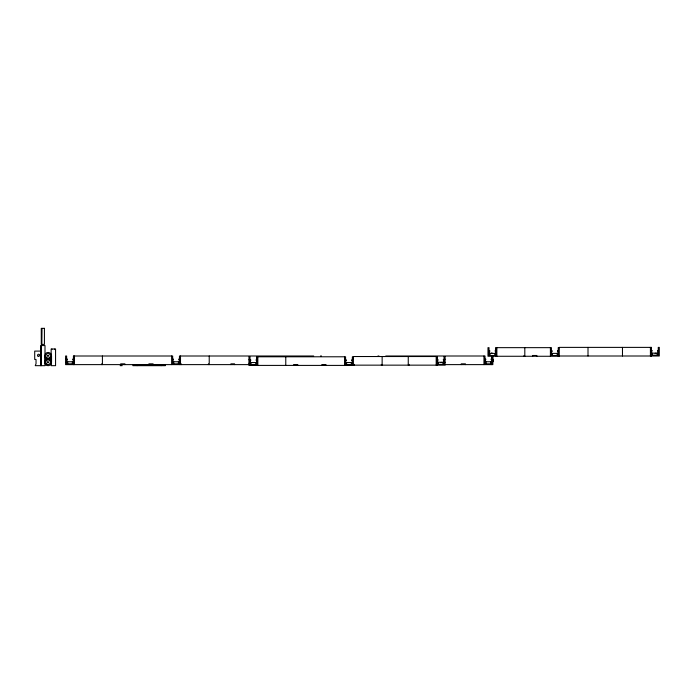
<?xml version="1.0" encoding="UTF-8"?>
<svg xmlns="http://www.w3.org/2000/svg" width="694" height="694" viewBox="0 0 694 694"><rect width="100%" height="100%" fill="white"/><g stroke="black" fill="none" stroke-linecap="round" stroke-linejoin="round"><path stroke-width="1.04" d="M66.633 360.707L67.422 359.657L67.422 359.136L66.633 359.136M172.667 360.707L173.448 359.657L173.448 359.136L172.667 359.136M249.996 361.487L250.777 360.446L250.777 359.917L249.996 359.917M345.577 361.487L346.358 360.446L346.358 359.917L345.577 359.917M437.237 361.227L438.027 360.186L438.027 359.657L437.237 359.657M489.027 352.344L489.817 351.303L489.817 350.782L489.027 350.782M485.002 360.707L485.783 359.657L485.783 359.136L485.002 359.136M551.444 352.344L552.224 351.303L552.224 350.782L551.444 350.782M651.466 352.084L652.247 350.522L651.466 350.522M42.013 328.904L41.848 344.415M559.277 347.651L558.236 347.651L558.236 356.265M658.259 350.522L657.47 350.522L658.259 352.084M495.82 350.782L495.039 350.782L495.82 352.344M558.236 350.782L557.456 350.782L558.236 352.344M41.553 351.095L34.7 351.095L34.7 359.449L36.036 359.449L36.036 363.682L35.247 365.669L44.997 365.669L44.997 363.552M491.118 353.055L492.167 353.055M651.466 353.133L658.259 353.133M489.027 353.393L495.82 353.393M551.444 353.393L558.236 353.393M655.119 353.315L656.168 353.315M651.466 355.224L658.259 355.224L658.259 347.382L659.3 347.382L659.3 356.005L559.277 356.005M495.82 355.484L489.027 355.484L489.027 347.651L487.986 347.651L487.986 356.265L559.277 356.265L559.277 347.382L651.466 347.382L651.466 356.005M558.236 355.484L551.444 355.484L551.444 347.651L495.82 347.651L495.82 356.265M313.688 356.005L179.451 356.005L179.451 364.619M320.472 356.005L321.522 356.005M377.926 356.005L378.967 356.005M385.76 356.005L485.002 356.005L485.002 363.838L491.786 363.838M353.411 356.785L352.37 356.785L352.37 365.408M179.451 357.835L180.501 357.835M491.786 357.835L492.835 357.835M352.37 358.616L353.411 358.616M65.592 358.98L66.633 358.98M73.425 359.136L72.644 359.136L73.425 360.707M179.451 359.136L178.67 359.136L179.451 360.707M491.786 359.136L491.005 359.136L491.786 360.707M444.03 359.214L445.08 359.214M248.955 359.761L249.996 359.761M444.03 359.657L443.249 359.657L444.03 361.227M256.789 359.917L255.999 359.917L256.789 361.487M352.37 359.917L351.58 359.917L352.37 361.487M66.633 361.748L73.425 361.748M172.667 361.748L179.451 361.748M485.002 361.748L491.786 361.748M437.237 362.268L445.08 362.268M65.592 362.459L66.633 362.459M440.898 362.45L441.939 362.45M249.996 362.537L256.789 362.537M345.577 362.537L352.37 362.537M248.955 363.248L249.996 363.248M73.425 363.838L66.633 363.838L66.633 356.005L65.592 356.005L65.592 364.619L249.12 364.619M179.451 363.838L172.667 363.838L172.667 356.005L73.425 356.005L73.425 364.619M437.237 364.359L444.03 364.359L444.03 356.525L445.08 356.525L445.08 365.148L353.411 365.148M256.789 364.619L249.996 364.619L249.996 356.785L248.955 356.785L248.955 365.408L353.411 365.408L353.411 356.525L437.237 356.525L437.237 365.148M352.37 364.619L345.577 364.619L345.577 356.785L256.789 356.785L256.789 365.408M445.028 364.619L492.835 364.619L492.835 356.005L491.786 356.005L491.786 364.619M120.131 365.669L122.222 365.669M657.209 353.133L657.209 355.224M652.507 353.133L652.507 355.224M651.206 347.382L651.206 356.005M650.417 347.382L650.417 356.005M622.475 347.382L622.475 356.005M588.009 347.382L588.009 356.005M557.187 353.393L557.187 355.484M552.493 353.393L552.493 355.484M550.403 347.651L550.403 356.265M536.818 356.265L536.818 355.484L532.645 355.484L532.645 356.265M524.811 347.651L524.811 356.265M524.022 355.484L524.022 356.265M496.861 347.651L496.861 356.265M496.08 347.651L496.08 356.265M494.779 353.393L494.779 355.484M493.226 359.188L493.226 361.695M490.745 361.748L490.745 363.838M490.077 353.393L490.077 355.484M486.043 361.748L486.043 363.838M483.952 356.005L483.952 364.619M465.414 364.619L465.414 363.838L461.232 363.838L461.232 364.619M442.989 362.268L442.989 364.359M438.287 362.268L438.287 364.359M436.977 356.525L436.977 365.148M436.196 356.525L436.196 365.148M409.035 364.359L409.035 365.148M408.254 356.525L408.254 365.148M382.142 356.525L382.142 365.148M381.353 364.359L381.353 365.148M354.192 364.359L354.192 365.148M351.32 362.537L351.32 364.619M346.618 362.537L346.618 364.619M344.536 356.785L344.536 365.408M325.989 365.408L325.989 364.619L321.816 364.619L321.816 365.408M297.787 365.408L297.787 364.619L293.605 364.619L293.605 365.408M285.772 356.785L285.772 365.408M257.83 356.785L257.83 365.408M257.049 356.785L257.049 365.408M255.739 362.537L255.739 364.619M251.037 362.537L251.037 364.619M234.555 364.619L234.555 363.838L230.902 363.838L230.902 364.619M209.224 356.005L209.224 364.619M208.443 363.838L208.443 364.619M181.281 363.838L181.281 364.619M180.501 356.005L180.501 364.619M178.41 361.748L178.41 363.838M173.708 361.748L173.708 363.838M171.618 356.005L171.618 364.619M161.129 364.879L161.129 365.669M153.079 364.619L153.079 363.838L148.898 363.838L148.898 364.619M137.1 364.879L137.1 365.669M124.877 364.619L124.877 363.838L120.695 363.838L120.695 364.619M102.417 356.005L102.417 364.619M101.628 363.838L101.628 364.619M74.466 356.005L74.466 364.619M73.685 356.005L73.685 364.619M72.384 361.748L72.384 363.838M67.682 361.748L67.682 363.838M54.817 349.004L54.817 349.576M51.842 349.004L51.842 349.576M51.139 354.209L51.139 349.004L55.563 349.004L55.563 365.669L51.139 365.669L51.139 363.587M44.997 354.027L44.997 345.56L40.703 345.56L40.703 365.669M41.276 345.56L41.276 365.669M47.548 355.718C48.094 357.957 49.352 354.296 47.548 355.718M47.548 362.034C48.094 364.272 49.352 360.611 47.548 362.034M46.741 359.067L44.659 362.199L44.659 355.944L46.741 359.067M51.538 355.901L49.439 359.067L51.538 362.216L51.538 355.901M44.425 328.331L41.276 328.331L41.276 344.415L44.425 344.415L44.425 328.331M165.311 364.879L132.927 364.879L132.927 365.669L165.311 365.669L165.311 364.879M45.925 364.905A3.444 3.444 0 0 0 51.495 362.754A3.444 3.444 0 0 0 46.845 359.006A3.444 3.444 0 0 0 45.925 364.905M45.925 358.59A3.444 3.444 0 0 0 51.495 356.438A3.444 3.444 0 0 0 46.845 352.691A3.444 3.444 0 0 0 45.925 358.59M46.758 364.098A2.299 2.299 0 0 0 50.376 362.442A2.299 2.299 0 0 0 47.131 360.134A2.299 2.299 0 0 0 46.758 364.098M46.758 357.774A2.299 2.299 0 0 0 50.376 356.126A2.299 2.299 0 0 0 47.131 353.819A2.299 2.299 0 0 0 46.758 357.774M37.944 356.065A1.041 1.041 0 0 0 39.645 355.458A1.041 1.041 0 0 0 38.265 354.287A1.041 1.041 0 0 0 37.944 356.065"/></g></svg>
